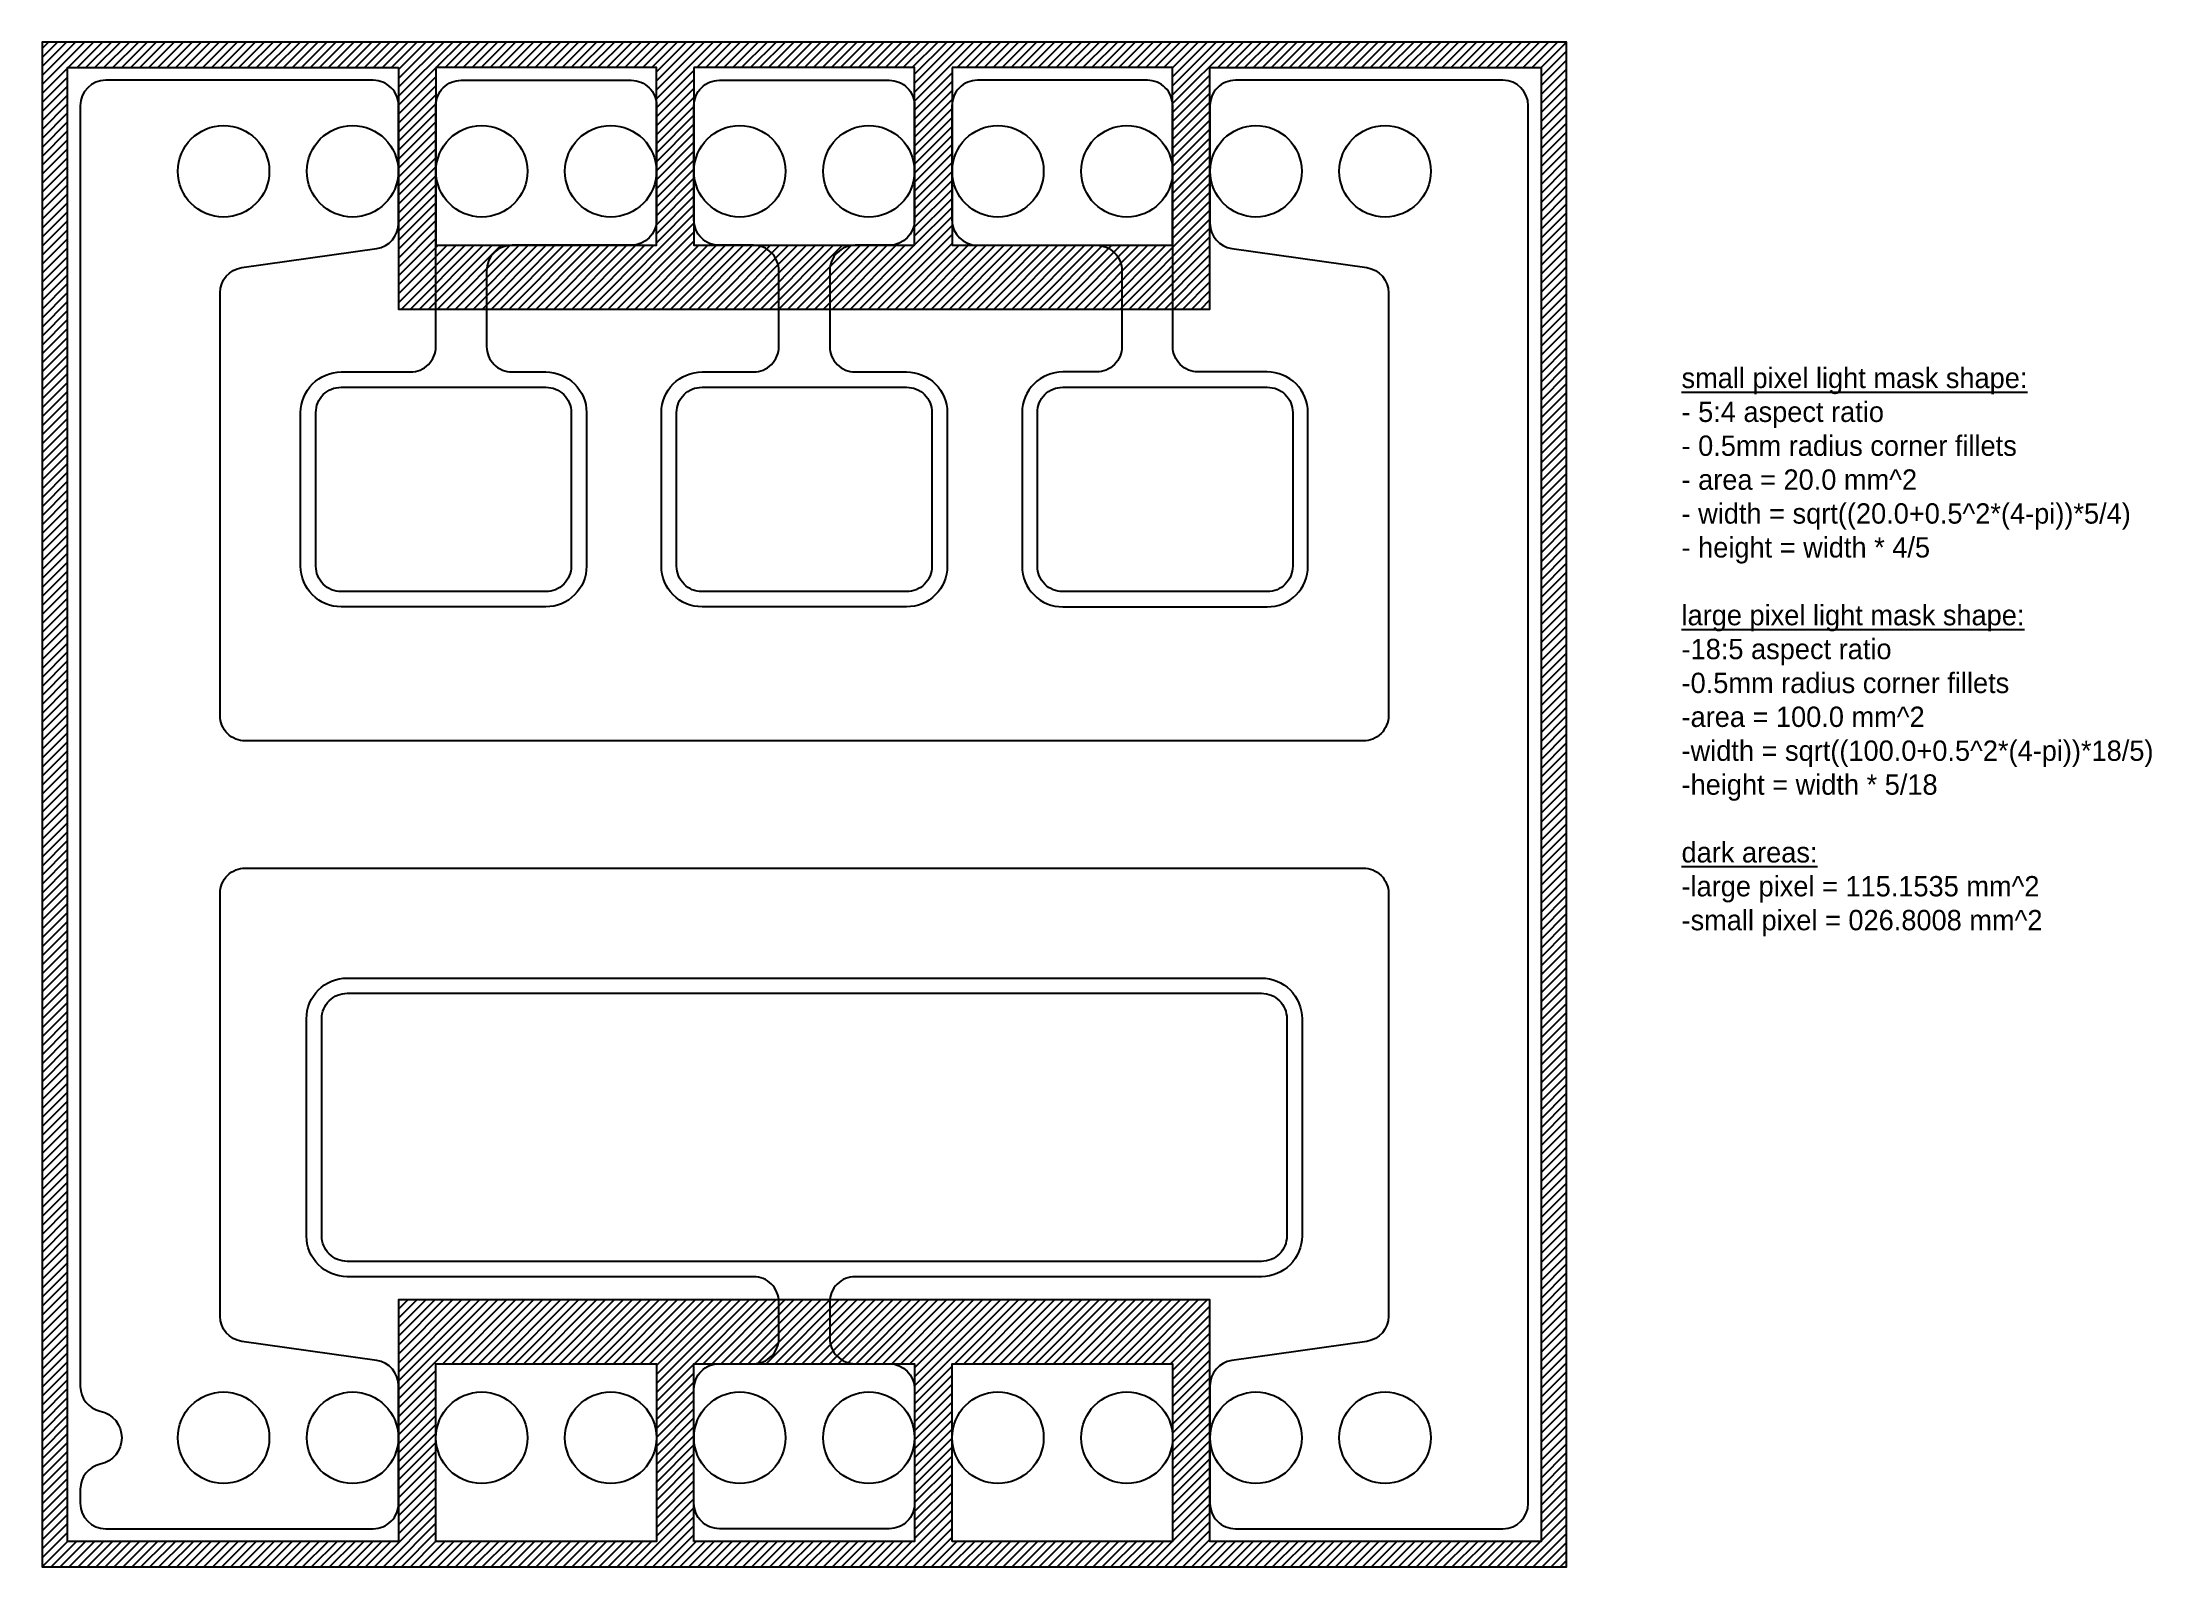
# Model space of a CAD drawing. Header units: inches. Extents: x 0 to 41.5, y 0 to 30.
import ezdxf

# ---------------------------------------------------------------- set-up
doc = ezdxf.new("R2010")
doc.units = ezdxf.units.IN
doc.header["$MEASUREMENT"] = 0
for name, color, linetype in [('glassOutline', 7, 'Continuous'), ('lightMask-large-lower', 2, 'Continuous'), ('lightMask-small-upper', 2, 'Continuous'), ('metal-pixel-electrode-large-lower', 4, 'Continuous'), ('metal-pixel-electrodes-small-upper', 4, 'Continuous'), ('metal-TC-reinforcement', 4, 'Continuous'), ('notes', 3, 'Continuous'), ('pinPlacements', 6, 'Continuous'), ('TC-etch-chemical-new', 1, 'Continuous')]:
    doc.layers.add(name, color=color, linetype=linetype)
doc.styles.get("Standard").update_dxf_attribs({"font": 'arial.ttf'})

msp = doc.modelspace()

# ---------------------------------------------------------------- hatches: boundary and pattern name
at = {"layer": 'TC-etch-chemical-new'}
h = msp.add_hatch(dxfattribs=at)
h.set_pattern_fill('ANSI31', color=256, style=0)
h.paths.add_polyline_path([(0, 30), (0, 0), (30, 0), (30, 30)])
h.paths.add_polyline_path([(7.75, 29.5), (7.75, 26.003), (12.09, 26.003), (12.09, 29.5)], flags=0)
h.paths.add_polyline_path([(12.828, 29.5), (12.828, 26.003), (17.172, 26.003), (17.172, 29.5)], flags=0)
h.paths.add_polyline_path([(17.91, 29.5), (17.91, 26.003), (22.25, 26.003), (22.25, 29.5)], flags=0)
h.paths.add_polyline_path([(7.75, 0.5), (7.75, 3.997), (12.09, 3.997), (12.09, 0.5)], flags=0)
h.paths.add_polyline_path([(12.828, 0.5), (12.828, 3.997), (17.172, 3.997), (17.172, 0.5)], flags=0)
h.paths.add_polyline_path([(17.91, 0.5), (17.91, 3.997), (22.25, 3.997), (22.25, 0.5)], flags=0)
h.paths.add_polyline_path([(7.015, 29.5), (7.015, 24.75), (22.985, 24.75), (22.985, 29.5), (29.5, 29.5), (29.5, 0.5), (22.985, 0.5), (22.985, 5.25), (7.015, 5.25), (7.015, 0.5), (0.5, 0.5), (0.5, 29.5)], flags=16)

# ---------------------------------------------------------------- linework, layer by layer
at = {"layer": 'glassOutline'}
msp.add_lwpolyline([(0, 0), (30, 0), (30, 30), (0, 30)], close=True, dxfattribs=at)
at = {"layer": 'lightMask-large-lower'}
msp.add_lwpolyline([(5.503, 6.509), (5.503, 10.785, -0.414214), (6.003, 11.285), (23.997, 11.285, -0.414214), (24.497, 10.785), (24.497, 6.509, -0.414214), (23.997, 6.009), (6.003, 6.009, -0.414214)], format="xyb", close=True, dxfattribs=at)
at = {"layer": 'lightMask-small-upper'}
for points in [[(5.387, 19.689), (5.387, 22.711, -0.414214), (5.887, 23.211), (9.913, 23.211, -0.414214), (10.413, 22.711), (10.413, 19.689, -0.414214), (9.913, 19.189), (5.887, 19.189, -0.414214)], [(12.487, 19.689), (12.487, 22.711, -0.414214), (12.987, 23.211), (17.013, 23.211, -0.414214), (17.513, 22.711), (17.513, 19.689, -0.414214), (17.013, 19.189), (12.987, 19.189, -0.414214)], [(19.587, 19.689), (19.587, 22.711, -0.414214), (20.087, 23.211), (24.113, 23.211, -0.414214), (24.613, 22.711), (24.613, 19.689, -0.414214), (24.113, 19.189), (20.087, 19.189, -0.414214)]]:
    msp.add_lwpolyline(points, format="xyb", close=True, dxfattribs=at)
at = {"layer": 'metal-pixel-electrode-large-lower'}
msp.add_lwpolyline([(24.797, 10.785), (24.797, 6.509, -0.414214), (23.997, 5.709), (16, 5.709, 0.414214), (15.5, 5.209), (15.5, 4.497, 0.414214), (16, 3.997), (16.672, 3.997, -0.414213), (17.172, 3.497), (17.172, 1.25, -0.414214), (16.672, 0.75), (13.328, 0.75, -0.414214), (12.828, 1.25), (12.828, 3.497, -0.414214), (13.328, 3.997), (14, 3.997, 0.414214), (14.5, 4.497), (14.5, 5.209, 0.414214), (14, 5.709), (6.003, 5.709, -0.414214), (5.203, 6.509), (5.203, 10.785, -0.414214), (6.003, 11.585), (23.997, 11.585, -0.414214)], format="xyb", close=True, dxfattribs=at)
at = {"layer": 'metal-pixel-electrodes-small-upper'}
for points in [[(9.913, 18.889), (5.887, 18.889, -0.414214), (5.087, 19.689), (5.087, 22.711, -0.414214), (5.887, 23.511), (7.248, 23.511, 0.414214), (7.748, 24.011), (7.748, 25.503), (7.748, 26.003), (7.748, 28.75, -0.414214), (8.248, 29.25), (11.593, 29.25, -0.414214), (12.093, 28.75), (12.093, 26.503, -0.414213), (11.593, 26.003), (9.248, 26.003, 0.414214), (8.748, 25.503), (8.748, 24.011, 0.414214), (9.248, 23.511), (9.913, 23.511, -0.414214), (10.713, 22.711), (10.713, 19.689, -0.414214)], [(17.013, 18.889), (12.987, 18.889, -0.414214), (12.187, 19.689), (12.187, 22.711, -0.414214), (12.987, 23.511), (14, 23.511, 0.414214), (14.5, 24.011), (14.5, 25.503, 0.414214), (14, 26.003), (13.328, 26.003, -0.414214), (12.828, 26.503), (12.828, 28.75, -0.414214), (13.328, 29.25), (16.672, 29.25, -0.414214), (17.172, 28.75), (17.172, 26.503, -0.414213), (16.672, 26.003), (16, 26.003, 0.414214), (15.5, 25.503), (15.5, 24.011, 0.414214), (16, 23.511), (17.013, 23.511, -0.414214), (17.813, 22.711), (17.813, 19.689, -0.414214)], [(20.087, 18.889), (24.113, 18.889, 0.414214), (24.913, 19.689), (24.913, 22.711, 0.414214), (24.113, 23.511), (22.752, 23.511, -0.414214), (22.252, 24.011), (22.252, 25.503), (22.252, 26.003), (22.252, 28.75, 0.414214), (21.752, 29.25), (18.407, 29.25, 0.414214), (17.907, 28.75), (17.907, 26.503, 0.414213), (18.407, 26.003), (20.752, 26.003, -0.414214), (21.252, 25.503), (21.252, 24.011, -0.414214), (20.752, 23.511), (20.087, 23.511, 0.414214), (19.287, 22.711), (19.287, 19.689, 0.414214)]]:
    msp.add_lwpolyline(points, format="xyb", close=True, dxfattribs=at)
at = {"layer": 'metal-TC-reinforcement'}
msp.add_lwpolyline([(22.985, 28.75), (22.985, 26.437, 0.373405), (23.415, 25.942), (26.07, 25.564, -0.373403), (26.5, 25.069), (26.5, 16.75, -0.414216), (26, 16.25), (4, 16.25, -0.414216), (3.5, 16.75), (3.5, 25.069, -0.373403), (3.93, 25.564), (6.585, 25.942, 0.373405), (7.015, 26.437), (7.015, 28.75, 0.414214), (6.515, 29.25), (1.25, 29.25, 0.414213), (0.75, 28.75), (0.75, 3.551, 0.352835), (1.144, 3.063, -0.806013), (1.144, 2.017, 0.352835), (0.75, 1.529), (0.75, 1.25, 0.414213), (1.25, 0.75), (6.515, 0.75, 0.414214), (7.015, 1.25), (7.015, 3.563, 0.373405), (6.585, 4.058), (3.93, 4.436, -0.373403), (3.5, 4.931), (3.5, 13.25, -0.414216), (4, 13.75), (26, 13.75, -0.414216), (26.5, 13.25), (26.5, 4.931, -0.373403), (26.07, 4.436), (23.415, 4.058, 0.373405), (22.985, 3.563), (22.985, 1.25, 0.414214), (23.485, 0.75), (28.75, 0.75, 0.414213), (29.25, 1.25), (29.25, 28.75, 0.414213), (28.75, 29.25), (23.485, 29.25, 0.414214)], format="xyb", close=True, dxfattribs=at)
at = {"layer": 'pinPlacements'}
for centre in [(3.57, 27.46), (6.11, 27.46), (8.65, 27.46), (11.19, 27.46), (13.73, 27.46), (16.27, 27.46), (18.81, 27.46), (21.35, 27.46), (23.89, 27.46), (26.43, 27.46), (3.57, 2.54), (6.11, 2.54), (8.65, 2.54), (11.19, 2.54), (13.73, 2.54), (16.27, 2.54), (18.81, 2.54), (21.35, 2.54), (23.89, 2.54), (26.43, 2.54)]:
    msp.add_circle(centre, 0.9, dxfattribs=at)
at = {"layer": 'TC-etch-chemical-new'}
for points in [[(0, 30), (0, 0), (30, 0), (30, 30)], [(7.75, 29.5), (7.75, 26.003), (12.09, 26.003), (12.09, 29.5)], [(12.828, 29.5), (12.828, 26.003), (17.172, 26.003), (17.172, 29.5)], [(17.91, 29.5), (17.91, 26.003), (22.25, 26.003), (22.25, 29.5)], [(7.75, 0.5), (7.75, 3.997), (12.09, 3.997), (12.09, 0.5)], [(12.828, 0.5), (12.828, 3.997), (17.172, 3.997), (17.172, 0.5)], [(17.91, 0.5), (17.91, 3.997), (22.25, 3.997), (22.25, 0.5)]]:
    msp.add_lwpolyline(points, close=True, dxfattribs=at)
at = {"layer": 'TC-etch-chemical-new', "color": 1}
msp.add_lwpolyline([(7.015, 29.5), (7.015, 24.75), (22.985, 24.75), (22.985, 29.5), (29.5, 29.5), (29.5, 0.5), (22.985, 0.5), (22.985, 5.25), (7.015, 5.25), (7.015, 0.5), (0.5, 0.5), (0.5, 29.5)], close=True, dxfattribs=at)

# ---------------------------------------------------------------- texts
at = {"layer": 'notes', "insert": (32.266, 23.594), "char_height": 0.4, "width": 55.3096, "attachment_point": 1}
msp.add_mtext('{\\fFreeMono|b0|i0|c0|p0;\\Lsmall pixel light mask shape:\\P\\l- 5:4 aspect ratio\\P- 0.5mm radius corner fillets\\P- area = 20.0 mm^ 2\\P- width = sqrt((20.0+0.5^ 2*(4-pi))*5/4)\\P- height = width * 4/5\\P\\P\\Llarge pixel light mask shape:\\P\\l-18:5 aspect ratio\\P-0.5mm radius corner fillets\\P-area = 100.0 mm^ 2\\P-width = sqrt((100.0+0.5^ 2*(4-pi))*18/5)\\P-height = width * 5/18\\P\\P\\Ldark areas:\\P\\l-large pixel = 115.1535 mm^ 2\\P-small pixel = 026.8008 mm^ 2}', dxfattribs=at)

doc.saveas('drawing.dxf')
